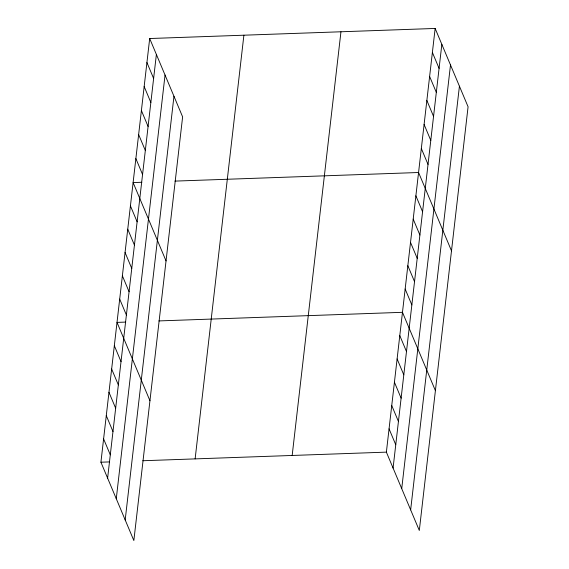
<?xml version="1.0" encoding="UTF-8"?>
<svg xmlns="http://www.w3.org/2000/svg" width="569" height="569" viewBox="0 0 569 569"><rect width="100%" height="100%" fill="white"/><g stroke="black" fill="none" stroke-linecap="round" stroke-linejoin="round"><path stroke-width="0.85" d="M149.69 38.528L182.621 116.865L133.85 540.55L100.919 462.213L149.69 38.528L435.15 28.45L468.081 106.787L419.31 530.472L386.379 452.135L435.15 28.45M107.612 478.138L156.383 54.446M116.268 498.736L165.046 75.044M125.187 519.952L173.965 96.268M195.124 458.891L243.895 35.2M292.174 455.463L340.952 31.779M393.072 468.059L441.843 44.368M401.728 488.657L450.499 64.966M410.647 509.874L459.425 86.189M141.83 182.272L133.11 182.585L166.041 260.915M174.975 181.106L418.571 172.507L451.494 250.837M125.735 322.09L117.015 322.395L149.946 400.732M158.879 320.923L402.475 312.317L435.406 390.654M100.919 462.213L109.639 461.907M142.783 460.741L386.379 452.135M432.39 52.462L439.083 68.38M429.623 76.466L436.316 92.384M426.864 100.478L433.55 116.396M424.097 124.483L430.79 140.408M421.33 148.495L428.023 164.413M415.889 195.807L422.582 211.725M413.201 219.108L419.894 235.025M410.519 242.415L417.212 258.333M407.838 265.716L414.531 281.634M405.156 289.016L411.849 304.934M399.794 335.625L406.486 351.542M397.112 358.925L403.798 374.843M394.424 382.226L401.117 398.151M391.742 405.533L398.435 421.451M389.061 428.834L395.754 444.752M146.93 62.54L153.623 78.458M144.163 86.545L150.856 102.463M141.404 110.557L148.089 126.474M138.637 134.561L145.33 150.486M135.87 158.573L142.563 174.491M130.429 205.886L137.122 221.803M127.748 229.186L134.433 245.104M125.059 252.494L131.752 268.412M122.378 275.794L129.071 291.712M119.696 299.095L126.389 315.013M114.333 345.703L121.026 361.621M111.652 369.004L118.345 384.921M108.963 392.304L115.656 408.229M106.282 415.612L112.975 431.53M103.601 438.912L110.294 454.83"/></g></svg>
